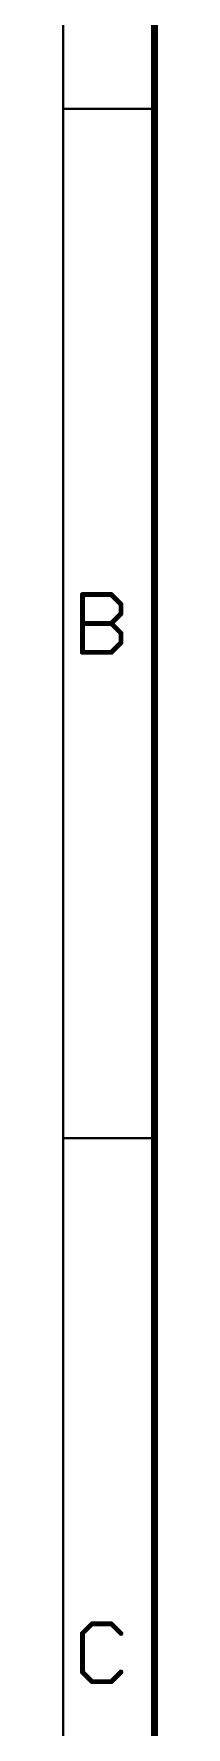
# Model space of a CAD drawing. Extents: x -4 to 257, y -4 to 175.
# Drawn here: x 252.7 to 256.7, y 60.9 to 131.4 of the extents above; entities that cross this region are included whole.
import ezdxf

# ---------------------------------------------------------------- set-up
doc = ezdxf.new("R2010")
doc.units = 0
doc.layers.add('94', color=14, linetype='CONTINUOUS')

msp = doc.modelspace()

# ---------------------------------------------------------------- linework, layer by layer
at = {"layer": '94'}
for points, const_width in [([(256.54, -4.1275), (256.54, 174.9425)], 0.3), ([(252.73, -0.3175), (252.73, 171.1325)], 0.1), ([(256.54, 128.27), (252.73, 128.27)], 0.1), ([(253.535, 105.6354), (253.535, 108.0442)], 0.2032), ([(253.535, 108.0442), (254.7394, 108.0442)], 0.2032), ([(254.7394, 108.0442), (255.1409, 107.6427)], 0.2032), ([(255.1409, 107.2413), (254.7394, 106.8398)], 0.2032), ([(255.1409, 107.6427), (255.1409, 107.2413)], 0.2032), ([(253.535, 106.8398), (254.7394, 106.8398)], 0.2032), ([(254.7394, 106.8398), (255.1409, 106.4383)], 0.2032), ([(255.1409, 106.4383), (255.1409, 106.0368)], 0.2032), ([(255.1409, 106.0368), (254.7394, 105.6354)], 0.2032), ([(254.7394, 105.6354), (253.535, 105.6354)], 0.2032), ([(256.54, 85.4075), (252.73, 85.4075)], 0.1), ([(253.9365, 65.1817), (253.535, 64.7802)], 0.2032), ([(253.535, 64.7802), (253.535, 63.1743)], 0.2032), ([(254.7394, 65.1817), (253.9365, 65.1817)], 0.2032), ([(255.1409, 64.7802), (254.7394, 65.1817)], 0.2032), ([(253.535, 63.1743), (253.9365, 62.7729)], 0.2032), ([(253.9365, 62.7729), (254.7394, 62.7729)], 0.2032), ([(254.7394, 62.7729), (255.1409, 63.1743)], 0.2032)]:
    msp.add_lwpolyline(points, dxfattribs=dict(at, const_width=const_width))
for points, const_width in [([(252.73, 128.295, 1), (252.73, 128.245)], 0.05), ([(256.54, 128.245, 1), (256.54, 128.295)], 0.05), ([(253.5858, 108.0442, 1), (253.4842, 108.0442)], 0.1016), ([(253.535, 108.095, 1), (253.535, 107.9934)], 0.1016), ([(254.7753, 108.0801, 1), (254.7035, 108.0083)], 0.1016), ([(254.7394, 107.9934, 1), (254.7394, 108.095)], 0.1016), ([(255.1917, 107.6427, 1), (255.0901, 107.6427)], 0.1016), ([(255.0901, 107.2413, 1), (255.1917, 107.2413)], 0.1016), ([(255.105, 107.6068, 1), (255.1768, 107.6787)], 0.1016), ([(255.1768, 107.2053, 1), (255.105, 107.2772)], 0.1016), ([(253.535, 106.8906, 1), (253.535, 106.789)], 0.1016), ([(254.7753, 106.8757, 1), (254.7035, 106.8039)], 0.1016), ([(254.7035, 106.8757, 1), (254.7753, 106.8039)], 0.1016), ([(254.7394, 106.789, 1), (254.7394, 106.8906)], 0.1016), ([(255.1917, 106.4383, 1), (255.0901, 106.4383)], 0.1016), ([(255.105, 106.4024, 1), (255.1768, 106.4742)], 0.1016), ([(255.0901, 106.0368, 1), (255.1917, 106.0368)], 0.1016), ([(255.1768, 106.0009, 1), (255.105, 106.0727)], 0.1016), ([(253.535, 105.6861, 1), (253.535, 105.5846)], 0.1016), ([(253.4842, 105.6354, 1), (253.5858, 105.6354)], 0.1016), ([(254.7035, 105.6713, 1), (254.7753, 105.5994)], 0.1016), ([(254.7394, 105.5846, 1), (254.7394, 105.6861)], 0.1016), ([(252.73, 85.4325, 1), (252.73, 85.3825)], 0.05), ([(256.54, 85.3825, 1), (256.54, 85.4325)], 0.05), ([(253.5858, 64.7802, 1), (253.4842, 64.7802)], 0.1016), ([(253.9365, 65.2325, 1), (253.9365, 65.1309)], 0.1016), ([(253.9724, 65.1458, 1), (253.9005, 65.2176)], 0.1016), ([(254.7753, 65.2176, 1), (254.7035, 65.1458)], 0.1016), ([(254.7394, 65.1309, 1), (254.7394, 65.2325)], 0.1016), ([(253.4991, 64.8162, 1), (253.5709, 64.7443)], 0.1016), ([(255.105, 64.7443, 1), (255.1768, 64.8162)], 0.1016), ([(253.5709, 63.2102, 1), (253.4991, 63.1384)], 0.1016), ([(253.4842, 63.1743, 1), (253.5858, 63.1743)], 0.1016), ([(253.9365, 62.8237, 1), (253.9365, 62.7221)], 0.1016), ([(253.9005, 62.7369, 1), (253.9724, 62.8088)], 0.1016), ([(254.7035, 62.8088, 1), (254.7753, 62.7369)], 0.1016), ([(254.7394, 62.7221, 1), (254.7394, 62.8237)], 0.1016), ([(255.1768, 63.1384, 1), (255.105, 63.2102)], 0.1016)]:
    msp.add_lwpolyline(points, format="xyb", dxfattribs=dict(at, const_width=const_width))

doc.saveas('drawing.dxf')
